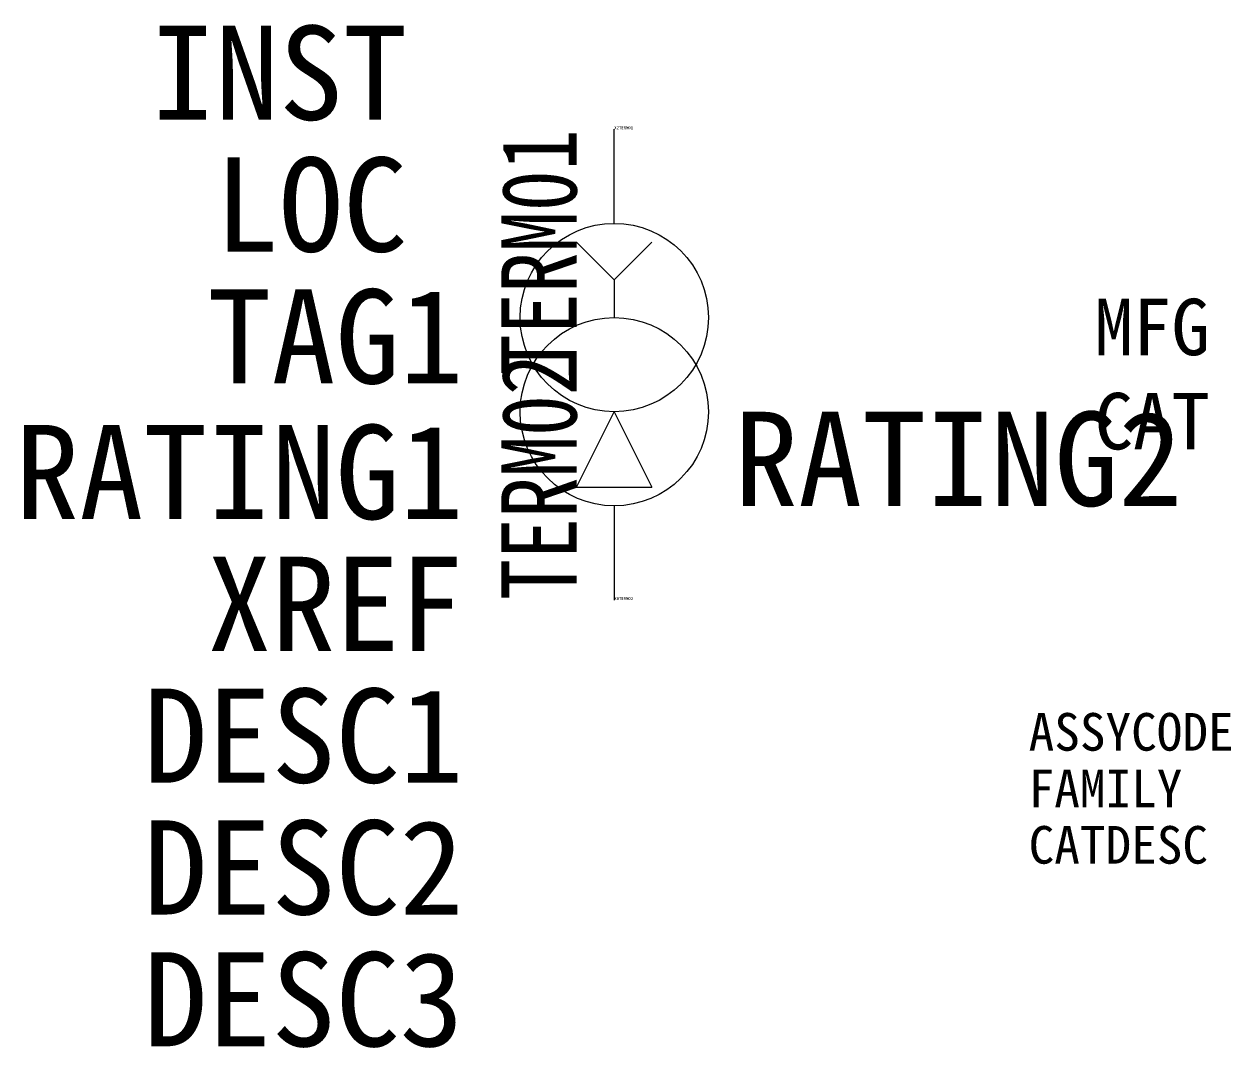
# Model space of a CAD drawing. Header units: millimetres. Extents: x -15.7 to 16.4, y -19.4 to 7.8.
import ezdxf
from ezdxf.enums import TextEntityAlignment as Align

# ---------------------------------------------------------------- set-up
doc = ezdxf.new("R2010")
doc.units = ezdxf.units.MM
doc.header["$LTSCALE"] = 12
doc.styles.add('WD_IEC', font='simhei.ttf')

msp = doc.modelspace()

# ---------------------------------------------------------------- linework, layer by layer
for p, q in [((0, 2.5), (0, 5)), ((-1, 2), (0, 1)), ((0, 1), (1, 2)), ((0, 1), (0, 0)), ((0, 1), (0, 1)), ((-1, -4.5), (0, -2.5)), ((0, -2.5), (1, -4.5)), ((-1, -4.5), (1, -4.5)), ((0, -5), (0, -7.5))]:
    msp.add_line(p, q)
for centre in [(0, 0), (0, -2.5)]:
    msp.add_circle(centre, 2.5)

# ---------------------------------------------------------------- texts
at = {"style": 'WD_IEC'}
for tag, text, p in [('INST', '', (-5.5, 5.25)), ('LOC', '', (-5.5, 1.75)), ('TAG1', 'T', (-4, -1.75)), ('RATING2', '', (15.084, -5)), ('RATING1', '', (-4, -5.35)), ('XREF', '', (-4, -8.85)), ('DESC1', '', (-4, -12.35)), ('DESC2', '', (-4, -15.85)), ('DESC3', '', (-4, -19.35))]:
    msp.add_attdef(tag, text=text, height=2.5, dxfattribs=at).set_placement(p, align=Align.RIGHT)
at = {"style": 'WD_IEC', "width": 0.8}
msp.add_attdef('TERM01', text='', height=2, rotation=90, dxfattribs=at).set_placement((-1, 5), align=Align.RIGHT)
at = {"style": 'WD_IEC', "flags": 1}
for tag, p, s, height in [('X2TERM01', (0, 5), '', 0.08), ('MFG', (12.75, -1), '', 1.5), ('CAT', (12.75, -3.5), '', 1.5), ('X8TERM02', (0, -7.5), '', 0.08), ('ASSYCODE', (11, -11.5), '', 1), ('FAMILY', (11, -13), 'XF', 1), ('CATDESC', (11, -14.5), '', 1)]:
    msp.add_attdef(tag, p, s, height=height, dxfattribs=at)
at = {"style": 'WD_IEC', "width": 0.8}
msp.add_attdef('TERM02', (-1, -7.5), '', height=2, rotation=90, dxfattribs=at)

doc.saveas('drawing.dxf')
